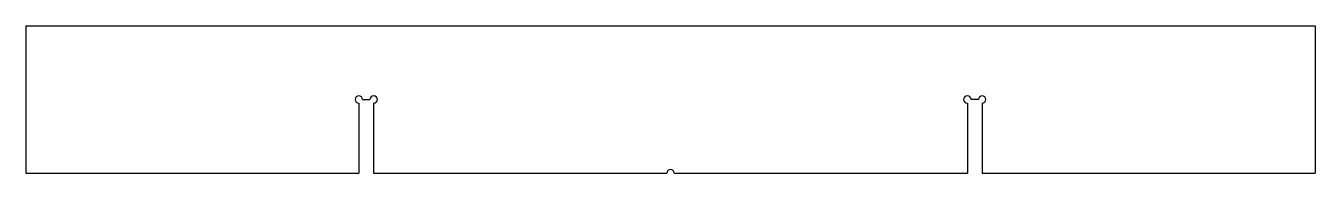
# Model space of a CAD drawing. Header units: millimetres. Extents: x -262 to 262, y 0 to 60.
import ezdxf

# ---------------------------------------------------------------- set-up
doc = ezdxf.new("R2010")
doc.units = ezdxf.units.MM

msp = doc.modelspace()

# ---------------------------------------------------------------- linework, layer by layer
at = {"color": 7, "linetype": 'Continuous', "lineweight": 25}
for p, q in [((-262.17, 60), (262.17, 60)), ((-262.17, 60), (-262.17, 0)), ((262.17, 60), (262.17, 0)), ((-126.71, 28.5), (-126.71, 0)), ((-125.21, 30), (-122.21, 30)), ((-120.71, 28.5), (-120.71, 0)), ((120.71, 28.5), (120.71, 0)), ((125.21, 30), (122.21, 30)), ((126.71, 28.5), (126.71, 0)), ((-262.17, 0), (-126.71, 0)), ((-120.71, 0), (-1.5, 0)), ((1.5, 0), (120.71, 0)), ((126.71, 0), (262.17, 0))]:
    msp.add_line(p, q, dxfattribs=at)
for centre, start, end in [((-126.71, 30), 0, 270), ((-120.71, 30), 270, 180), ((120.71, 30), 0, 270), ((126.71, 30), 270, 180), ((0, 0), 0, 180)]:
    msp.add_arc(centre, 1.5, start, end, dxfattribs=at)

doc.saveas('drawing.dxf')
